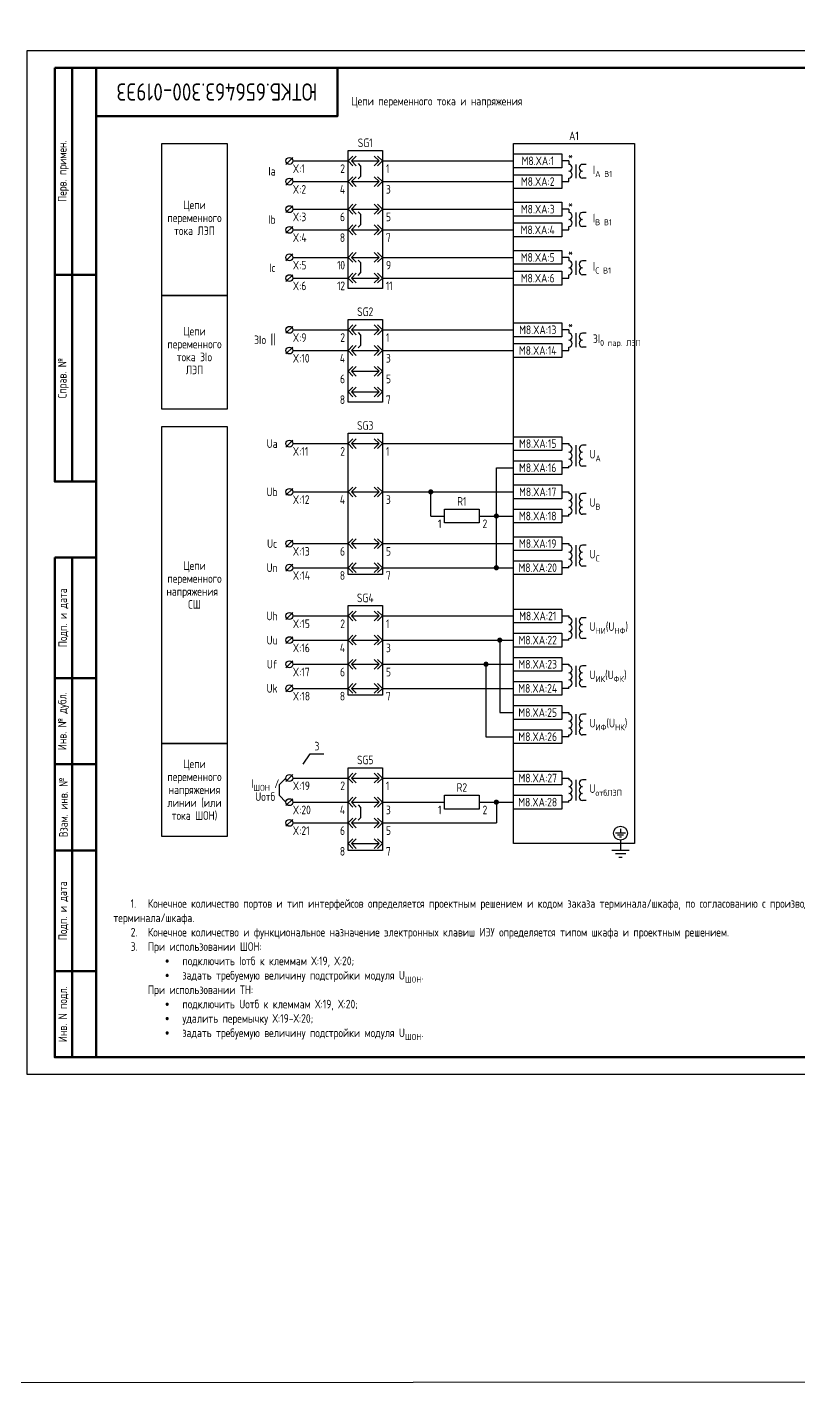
# Model space of a CAD drawing. Header units: millimetres. Extents: x -920 to 3495, y -90 to 589.
# Drawn here: x 0 to 223.7, y -90 to 303.8 of the extents above; entities that cross this region are included whole.
import ezdxf

# ---------------------------------------------------------------- set-up
doc = ezdxf.new("R2010")
doc.units = ezdxf.units.MM
doc.styles.add('Gost_type_A', font='GOST_A.TTF')

# ---------------------------------------------------------------- blocks, each defined once
blk = doc.blocks.new('Штамп угловой верхний')
at = {"lineweight": 50}
blk.add_lwpolyline([(0, 0), (70, 0), (70, -14), (0, -14)], close=True, dxfattribs=at)
blk = doc.blocks.new('Формат_А3')
blk.add_lwpolyline([(-420, 297), (0, 297), (0, 0), (-420, 0)], close=True)
at = {"lineweight": 50}
blk.add_lwpolyline([(-400, 292), (-5, 292), (-5, 5), (-400, 5)], close=True, dxfattribs=at)
blk = doc.blocks.new('Штамп левый верхний')
at = {"lineweight": 50}
for points in [[(-12, 0), (-7, 0), (-7, -60), (-12, -60)], [(-7, 0), (0, 0), (0, -60), (-7, -60)], [(-12, -60), (-7, -60), (-7, -120), (-12, -120)], [(-7, -60), (0, -60), (0, -120), (-7, -120)]]:
    blk.add_lwpolyline(points, close=True, dxfattribs=at)
at = {"char_height": 2.5, "width": 60, "attachment_point": 5, "rotation": 90, "style": 'Gost_type_A'}
for s, insert in [('Перв. примен.', (-9.5, -30)), ('Справ. №', (-9.5, -90))]:
    blk.add_mtext(s, dxfattribs=dict(at, insert=insert))
blk = doc.blocks.new('Штамп левый нижний')
at = {"lineweight": 50}
for points in [[(-12, 145), (-7, 145), (-7, 110), (-12, 110)], [(-7, 145), (0, 145), (0, 110), (-7, 110)], [(-12, 110), (-7, 110), (-7, 85), (-12, 85)], [(-7, 110), (0, 110), (0, 85), (-7, 85)], [(-12, 85), (-7, 85), (-7, 60), (-12, 60)], [(-7, 85), (0, 85), (0, 60), (-7, 60)], [(-12, 60), (-7, 60), (-7, 25), (-12, 25)], [(-7, 60), (0, 60), (0, 25), (-7, 25)], [(-12, 25), (-7, 25), (-7, 0), (-12, 0)], [(-7, 25), (0, 25), (0, 0), (-7, 0)]]:
    blk.add_lwpolyline(points, close=True, dxfattribs=at)
at = {"char_height": 2.5, "attachment_point": 5, "rotation": 90, "style": 'Gost_type_A'}
for s, insert, width in [('Подп. и дата', (-9.5, 127.5), 35), ('Инв. № дубл.', (-9.5, 97.5), 25), ('Взам. инв. №', (-9.5, 72.5), 25), ('Подп. и дата', (-9.5, 42.5), 35), ('Инв. N подл.', (-9.5, 12.5), 25)]:
    blk.add_mtext(s, dxfattribs=dict(at, insert=insert, width=width))
blk = doc.blocks.new('БИ_разъем')
for p, q in [((0, 0), (1.41, 1.41)), ((0, 0), (1.41, 1.41)), ((0, 0), (1.41, -1.41)), ((0, 0), (1.41, -1.41)), ((1, 0), (2.41, 1.41)), ((1, 0), (2.41, -1.41)), ((1, 0), (9, 0)), ((9, 0), (7.59, 1.41)), ((9, 0), (7.59, -1.41)), ((10, 0), (8.59, 1.41)), ((10, 0), (8.59, 1.41)), ((10, 0), (8.59, -1.41)), ((10, 0), (8.59, -1.41))]:
    blk.add_line(p, q)
blk = doc.blocks.new('БИ_перемычка')
for p, q in [((2.97, -0.79), (3.67, -1.5)), ((3.67, -1.5), (3.67, -4.5)), ((2.97, -5.21), (3.67, -4.5))]:
    blk.add_line(p, q)
blk = doc.blocks.new('POINT')
at = {"const_width": 0.75}
blk.add_lwpolyline([(-0.375, 0, 1), (0.375, 0, 1)], format="xyb", close=True, dxfattribs=at)

msp = doc.modelspace()

# ---------------------------------------------------------------- linework, layer by layer
for p, q in [((77, 266), (75, 264)), ((77, 265), (93, 265)), ((103, 265), (141, 265)), ((157, 265), (155, 265)), ((77, 260), (75, 258)), ((77.01, 259), (92.83, 259)), ((103, 259), (141, 259)), ((155, 259), (157, 259)), ((77, 252), (75, 250)), ((77.01, 251), (92.83, 251)), ((103, 251), (141, 251)), ((157, 251), (155, 251)), ((77, 246), (75, 244)), ((77.01, 245), (92.83, 245)), ((103, 245), (141, 245)), ((155, 245), (157, 245)), ((77, 238), (75, 236)), ((77.01, 237), (92.83, 237)), ((103, 237), (141, 237)), ((157, 237), (155, 237)), ((77, 232), (75, 230)), ((77.01, 231), (92.83, 231)), ((103, 231), (141, 231)), ((155, 231), (157, 231)), ((77, 217), (75, 215)), ((77, 216), (93, 216)), ((103, 216), (141, 216)), ((157, 216), (155, 216)), ((77, 211), (75, 209)), ((77.01, 210), (92.83, 210)), ((103, 210), (141, 210)), ((155, 210), (157, 210)), ((77, 184), (75, 182)), ((77.01, 183), (93, 183)), ((103, 183), (141, 183)), ((136, 147), (136, 176)), ((136, 176), (141, 176)), ((77, 170), (75, 168)), ((77.01, 169), (93, 169)), ((103, 169), (141, 169)), ((117, 162), (117, 169)), ((117, 162), (121, 162)), ((131, 162), (141, 162)), ((77, 155), (75, 153)), ((77.01, 154), (93, 154)), ((103, 154), (141, 154)), ((77, 148), (75, 146)), ((77.01, 147), (93, 147)), ((103, 147), (141, 147)), ((77, 134), (75, 132)), ((77.01, 133), (93, 133)), ((103, 133), (141, 133)), ((77, 127), (75, 125)), ((77.01, 126), (93, 126)), ((103, 126), (141, 126)), ((77, 120), (75, 118)), ((77.01, 119), (93, 119)), ((103, 119), (141, 119)), ((77, 113), (75, 111)), ((77.01, 112), (93, 112)), ((103, 112), (141, 112)), ((80, 90), (82, 93)), ((82, 93), (86, 93)), ((77, 87), (75, 85)), ((75, 86), (73, 84)), ((73, 84), (73, 81)), ((77.01, 86), (93, 86)), ((103, 86), (141, 86)), ((73, 81), (75, 79)), ((77, 80), (75, 78)), ((77.01, 79), (93, 79)), ((103, 79), (121, 79)), ((131, 79), (141, 79)), ((136, 79), (136, 73)), ((77, 74), (75, 72)), ((77.01, 73), (93, 73)), ((103, 73), (136, 73))]:
    msp.add_line(p, q)
at = {"ltscale": 4}
for p, q in [((157, 265), (157, 264)), ((157, 264.5), (157, 264)), ((159, 264), (159, 260)), ((159, 264), (159, 260)), ((162, 264), (161, 264)), ((162, 264), (161, 264)), ((157, 259), (157, 260)), ((162, 260), (161, 260)), ((162, 260), (161, 260)), ((157, 251), (157, 250)), ((157, 250.5), (157, 250)), ((159, 250), (159, 246)), ((159, 250), (159, 246)), ((162, 250), (161, 250)), ((162, 250), (161, 250)), ((157, 245), (157, 246)), ((162, 246), (161, 246)), ((162, 246), (161, 246)), ((157, 237), (157, 236)), ((157, 236.5), (157, 236)), ((159, 236), (159, 232)), ((159, 236), (159, 232)), ((162, 236), (161, 236)), ((162, 236), (161, 236)), ((157, 231), (157, 232)), ((162, 232), (161, 232)), ((162, 232), (161, 232)), ((157, 216), (157, 215)), ((157, 215.5), (157, 215)), ((159, 215), (159, 211)), ((159, 215), (159, 211)), ((162, 215), (161, 215)), ((162, 215), (161, 215)), ((157, 210), (157, 211)), ((162, 211), (161, 211)), ((162, 211), (161, 211)), ((155, 183), (157, 183)), ((157, 183), (157, 182.5)), ((157, 183), (157, 182.5)), ((159, 182.5), (159, 178.5)), ((162, 182.5), (161, 182.5)), ((159, 180.5), (159, 176.5)), ((157, 176), (155, 176)), ((157, 176), (157, 176.5)), ((162, 176.5), (161, 176.5)), ((155, 169), (157, 169)), ((157, 169), (157, 168.5)), ((157, 169), (157, 168.5)), ((159, 168.5), (159, 164.5)), ((159, 166.5), (159, 162.5)), ((162, 168.5), (161, 168.5)), ((157, 162), (155, 162)), ((157, 162), (157, 162.5)), ((162, 162.5), (161, 162.5)), ((155, 154), (157, 154)), ((157, 154), (157, 153.5)), ((157, 154), (157, 153.5)), ((159, 153.5), (159, 149.5)), ((159, 151.5), (159, 147.5)), ((162, 153.5), (161, 153.5)), ((157, 147), (155, 147)), ((157, 147), (157, 147.5)), ((162, 147.5), (161, 147.5)), ((155, 133), (157, 133)), ((157, 133), (157, 132.5)), ((157, 133), (157, 132.5)), ((159, 132.5), (159, 128.5)), ((159, 130.5), (159, 126.5)), ((162, 132.5), (161, 132.5)), ((157, 126), (157, 126.5)), ((162, 126.5), (161, 126.5)), ((157, 126), (155, 126)), ((155, 119), (157, 119)), ((157, 119), (157, 118.5)), ((157, 119), (157, 118.5)), ((159, 118.5), (159, 114.5)), ((162, 118.5), (161, 118.5)), ((159, 116.5), (159, 112.5)), ((157, 112), (155, 112)), ((157, 112), (157, 112.5)), ((162, 112.5), (161, 112.5)), ((155, 86), (157, 86)), ((157, 86), (157, 85.5)), ((157, 86), (157, 85.5)), ((159, 85.5), (159, 81.5)), ((159, 83.5), (159, 79.5)), ((162, 85.5), (161, 85.5)), ((157, 79), (155, 79)), ((157, 79), (157, 79.5)), ((162, 79.5), (161, 79.5))]:
    msp.add_line(p, q, dxfattribs=at)
at = {"color": 5}
for p, q in [((137, 126), (137, 105)), ((133, 119), (133, 98)), ((137, 105), (141, 105)), ((133, 98), (141, 98))]:
    msp.add_line(p, q, dxfattribs=at)
at = {"color": 5, "ltscale": 4}
for p, q in [((155, 105), (157, 105)), ((157, 105), (157, 104.5)), ((157, 105), (157, 104.5)), ((159, 104.5), (159, 100.5)), ((159, 102.5), (159, 98.5)), ((162, 104.5), (161, 104.5)), ((157, 98), (157, 98.5)), ((162, 98.5), (161, 98.5)), ((157, 98), (155, 98))]:
    msp.add_line(p, q, dxfattribs=at)
at = {"ltscale": 4.32}
for p, q in [((172, 71.28), (172, 70)), ((173.42, 70), (170.58, 70)), ((172.85, 69.43), (171.15, 69.43)), ((172.28, 68.86), (171.72, 68.86)), ((172, 68), (172, 65)), ((174.5, 65), (169.5, 65)), ((173.5, 64), (170.5, 64)), ((172.5, 63), (171.5, 63))]:
    msp.add_line(p, q, dxfattribs=at)
at = {"color": 94, "lineweight": 30}
msp.add_lwpolyline([(-920, 586), (3495, 589), (3495, -87), (-920, -90)], close=True, dxfattribs=at)
for points in [[(58, 226), (39, 226), (39, 270), (58, 270)], [(93, 268), (103, 268), (103, 228), (93, 228)], [(141, 270), (176, 270), (176, 67), (141, 67)], [(141, 267), (155, 267), (155, 263), (141, 263)], [(141, 261), (155, 261), (155, 257), (141, 257)], [(141, 253), (155, 253), (155, 249), (141, 249)], [(141, 247), (155, 247), (155, 243), (141, 243)], [(141, 239), (155, 239), (155, 235), (141, 235)], [(141, 233), (155, 233), (155, 229), (141, 229)], [(58, 193), (39, 193), (39, 226), (58, 226)], [(93, 219), (103, 219), (103, 195), (93, 195)], [(141, 218), (155, 218), (155, 214), (141, 214)], [(141, 212), (155, 212), (155, 208), (141, 208)], [(58, 96), (39, 96), (39, 188), (58, 188)], [(93, 186), (103, 186), (103, 145), (93, 145)], [(141, 185), (155, 185), (155, 181), (141, 181)], [(141, 185), (155, 185), (155, 181), (141, 181)], [(141, 178), (155, 178), (155, 174), (141, 174)], [(141, 171), (155, 171), (155, 167), (141, 167)], [(121, 164), (131, 164), (131, 160), (121, 160)], [(141, 164), (155, 164), (155, 160), (141, 160)], [(141, 156), (155, 156), (155, 152), (141, 152)], [(141, 149), (155, 149), (155, 145), (141, 145)], [(93, 136), (103, 136), (103, 110), (93, 110)], [(141, 135), (155, 135), (155, 131), (141, 131)], [(141, 128), (155, 128), (155, 124), (141, 124)], [(141, 121), (155, 121), (155, 117), (141, 117)], [(141, 114), (155, 114), (155, 110), (141, 110)], [(58, 69), (39, 69), (39, 96), (58, 96)], [(93, 89), (103, 89), (103, 65), (93, 65)], [(141, 88), (155, 88), (155, 84), (141, 84)], [(121, 81), (131, 81), (131, 77), (121, 77)], [(141, 81), (155, 81), (155, 77), (141, 77)]]:
    msp.add_lwpolyline(points, close=True)
at = {"color": 5}
for points in [[(141, 107), (155, 107), (155, 103), (141, 103)], [(141, 100), (155, 100), (155, 96), (141, 96)]]:
    msp.add_lwpolyline(points, close=True, dxfattribs=at)
for centre, radius in [((76, 265), 1), ((76, 259), 1), ((76, 251), 1), ((76, 245), 1), ((76, 237), 1), ((76, 231), 1), ((76, 216), 1), ((76, 210), 1), ((76, 183), 1), ((76, 169), 1), ((76, 154), 1), ((76, 147), 1), ((76, 133), 1), ((76, 126), 1), ((76, 119), 1), ((76, 112), 1), ((76, 86), 1), ((76, 79), 1), ((76, 73), 1), ((172, 70), 2)]:
    msp.add_circle(centre, radius)
at = {"ltscale": 4}
for centre, start, end in [((157, 263), 270, 90), ((157, 263), 270, 90), ((161, 263), 90, 270), ((161, 263), 90, 270), ((157, 261), 270, 90), ((157, 261), 270, 90), ((161, 261), 90, 270), ((161, 261), 90, 270), ((157, 249), 270, 90), ((157, 249), 270, 90), ((161, 249), 90, 270), ((161, 249), 90, 270), ((157, 247), 270, 90), ((157, 247), 270, 90), ((161, 247), 90, 270), ((161, 247), 90, 270), ((157, 235), 270, 90), ((157, 235), 270, 90), ((157, 233), 270, 90), ((157, 233), 270, 90), ((161, 235), 90, 270), ((161, 235), 90, 270), ((161, 233), 90, 270), ((161, 233), 90, 270), ((157, 214), 270, 90), ((157, 214), 270, 90), ((157, 212), 270, 90), ((157, 212), 270, 90), ((161, 214), 90, 270), ((161, 214), 90, 270), ((161, 212), 90, 270), ((161, 212), 90, 270), ((157, 181.5), 270, 90), ((161, 181.5), 90, 270), ((161, 181.5), 90, 270), ((157, 179.5), 270, 90), ((157, 177.5), 270, 90), ((161, 179.5), 90, 270), ((161, 179.5), 90, 270), ((161, 177.5), 90, 270), ((157, 167.5), 270, 90), ((157, 165.5), 270, 90), ((161, 167.5), 90, 270), ((161, 167.5), 90, 270), ((161, 165.5), 90, 270), ((161, 165.5), 90, 270), ((157, 163.5), 270, 90), ((161, 163.5), 90, 270), ((157, 152.5), 270, 90), ((157, 150.5), 270, 90), ((161, 152.5), 90, 270), ((161, 152.5), 90, 270), ((161, 150.5), 90, 270), ((161, 150.5), 90, 270), ((157, 148.5), 270, 90), ((161, 148.5), 90, 270), ((157, 131.5), 270, 90), ((157, 129.5), 270, 90), ((161, 131.5), 90, 270), ((161, 131.5), 90, 270), ((161, 129.5), 90, 270), ((161, 129.5), 90, 270), ((157, 127.5), 270, 90), ((161, 127.5), 90, 270), ((157, 117.5), 270, 90), ((161, 117.5), 90, 270), ((161, 117.5), 90, 270), ((157, 115.5), 270, 90), ((157, 113.5), 270, 90), ((161, 115.5), 90, 270), ((161, 115.5), 90, 270), ((161, 113.5), 90, 270), ((157, 84.5), 270, 90), ((157, 82.5), 270, 90), ((161, 84.5), 90, 270), ((161, 84.5), 90, 270), ((161, 82.5), 90, 270), ((161, 82.5), 90, 270), ((157, 80.5), 270, 90), ((161, 80.5), 90, 270)]:
    msp.add_arc(centre, 1, start, end, dxfattribs=at)
at = {"color": 5, "ltscale": 4}
for centre, start, end in [((157, 103.5), 270, 90), ((157, 101.5), 270, 90), ((161, 103.5), 90, 270), ((161, 103.5), 90, 270), ((161, 101.5), 90, 270), ((161, 101.5), 90, 270), ((157, 99.5), 270, 90), ((161, 99.5), 90, 270)]:
    msp.add_arc(centre, 1, start, end, dxfattribs=at)

# ---------------------------------------------------------------- block references
at = {"color": 1}
for name, p in [('Формат_А3', (420, 0)), ('Штамп левый верхний', (20, 292)), ('Штамп левый нижний', (20, 5)), ('POINT', (137, 126)), ('POINT', (133, 119))]:
    msp.add_blockref(name, p, dxfattribs=at)
for name, p in [('Штамп угловой верхний', (20, 292)), ('БИ_разъем', (93, 265)), ('БИ_перемычка', (93, 265)), ('БИ_разъем', (93, 259)), ('БИ_разъем', (93, 251)), ('БИ_перемычка', (93, 251)), ('БИ_разъем', (93, 245)), ('БИ_разъем', (93, 237)), ('БИ_разъем', (93, 231)), ('БИ_перемычка', (93, 237)), ('БИ_разъем', (93, 216)), ('БИ_перемычка', (93, 216)), ('БИ_разъем', (93, 210)), ('БИ_разъем', (93, 204)), ('БИ_разъем', (93, 198)), ('БИ_разъем', (93, 183)), ('БИ_разъем', (93, 169)), ('POINT', (117, 169)), ('POINT', (136, 162)), ('БИ_разъем', (93, 154)), ('БИ_разъем', (93, 147)), ('POINT', (136, 147)), ('БИ_разъем', (93, 133)), ('БИ_разъем', (93, 126)), ('БИ_разъем', (93, 119)), ('БИ_разъем', (93, 112)), ('БИ_разъем', (93, 86)), ('БИ_разъем', (93, 79)), ('POINT', (136, 79)), ('БИ_перемычка', (93, 79)), ('БИ_разъем', (93, 73)), ('БИ_разъем', (93, 67))]:
    msp.add_blockref(name, p)

# ---------------------------------------------------------------- texts
at = {"insert": (55, 285), "char_height": 5, "width": 70, "attachment_point": 5, "rotation": 180, "style": 'Gost_type_A'}
msp.add_mtext('ЮТКБ.656463.300-019Э3', dxfattribs=at)
at = {"char_height": 2.5, "line_spacing_factor": 0.9, "style": 'Gost_type_A'}
for s, insert, width, attachment_point in [('Цепи переменного тока и напряжения', (118.75, 282), 197.5, 5), ('A1', (158.5, 271), 35, 8), ('SG1', (98, 269), 10, 8), ('X:1', (77, 264), 10, 1), ('{\\T0.9;2}', (92, 264), 5, 3), ('{\\T0.9;1}', (104, 264), 5, 1), ('Ia', (72, 262), 6, 6), ('X:2', (77, 258), 10, 1), ('{\\T0.9;4}', (92, 258), 5, 3), ('{\\T0.9;3}', (104, 258), 5, 1), ('Цепи переменного тока ЛЭП', (48.5, 248.5), 19, 5), ('Ib', (72, 248), 6, 6), ('X:3', (77, 250), 10, 1), ('{\\T0.9;6}', (92, 250), 5, 3), ('{\\T0.9;5}', (104, 250), 5, 1), ('X:4', (77, 244), 10, 1), ('{\\T0.9;8}', (92, 244), 5, 3), ('{\\T0.9;7}', (104, 244), 5, 1), ('Ic', (72, 234), 6, 6), ('X:5', (77, 236), 10, 1), ('{\\T0.9;10}', (92, 236), 5, 3), ('{\\T0.9;9}', (104, 236), 5, 1), ('X:6', (77, 230), 10, 1), ('{\\T0.9;12}', (92, 230), 5, 3), ('{\\T0.9;11}', (104, 230), 5, 1), ('SG2', (98, 220), 10, 8), ('Цепи переменного тока 3Io \\PЛЭП', (48.5, 210), 19, 5), ('3Io {\\H1.08333x;||}', (72, 213), 8, 6), ('X:9', (77, 215), 10, 1), ('{\\T0.9;2}', (92, 215), 5, 3), ('{\\T0.9;1}', (104, 215), 5, 1), ('X:10', (77, 209), 10, 1), ('{\\T0.9;4}', (92, 209), 5, 3), ('{\\T0.9;3}', (104, 209), 5, 1), ('{\\T0.9;6}', (92, 203), 5, 3), ('{\\T0.9;5}', (104, 203), 5, 1), ('{\\T0.9;8}', (92, 197), 5, 3), ('{\\T0.9;7}', (104, 197), 5, 1), ('SG3', (98, 187), 10, 8), ('Ua', (71, 183), 6, 5), ('X:11', (77, 182), 8, 1), ('{\\T0.9;2}', (92, 182), 5, 3), ('{\\T0.9;1}', (104, 182), 5, 1), ('Ub', (71, 169), 6, 5), ('X:12', (77, 168), 8, 1), ('{\\T0.9;4}', (92, 168), 5, 3), ('{\\T0.9;3}', (104, 168), 5, 1), ('R1', (126, 165), 10, 8), ('{\\T0.9;1}', (120, 161), 5, 3), ('{\\T0.9;2}', (132, 161), 5, 1), ('Uc', (71, 154), 6, 5), ('X:13', (77, 153), 8, 1), ('{\\T0.9;6}', (92, 153), 5, 3), ('{\\T0.9;5}', (104, 153), 5, 1), ('Цепи переменного напряжения  СШ', (48.5, 142), 19, 5), ('Un', (71, 147), 6, 5), ('X:14', (77, 146), 8, 1), ('{\\T0.9;8}', (92, 146), 5, 3), ('{\\T0.9;7}', (104, 146), 5, 1), ('SG4', (98, 137), 10, 8), ('Uh', (71, 133), 6, 5), ('X:15', (77, 132), 8, 1), ('{\\T0.9;2}', (92, 132), 5, 3), ('{\\T0.9;1}', (104, 132), 5, 1), ('Uu', (71, 126), 6, 5), ('X:16', (77, 125), 8, 1), ('{\\T0.9;4}', (92, 125), 5, 3), ('{\\T0.9;3}', (104, 125), 5, 1), ('Uf', (71, 119), 6, 5), ('X:17', (77, 118), 8, 1), ('{\\T0.9;6}', (92, 118), 5, 3), ('{\\T0.9;5}', (104, 118), 5, 1), ('Uk', (71, 112), 6, 5), ('X:18', (77, 111), 8, 1), ('{\\T0.9;8}', (92, 111), 5, 3), ('{\\T0.9;7}', (104, 111), 5, 1), ('3', (84, 94), 4, 8), ('Цепи переменного напряжения линии (или тока ШОН)', (48.5, 82.5), 19, 5), ('SG5', (98, 90), 10, 8), ('\\A1;I{\\H0.7x;\\S^ ШОН;} / \\PUотб', (69, 82.5), 12, 5), ('X:19', (77, 85), 8, 1), ('{\\T0.9;2}', (92, 85), 5, 3), ('{\\T0.9;1}', (104, 85), 5, 1), ('R2', (126, 82), 10, 8), ('X:20', (77, 78), 8, 1), ('{\\T0.9;4}', (92, 78), 5, 3), ('{\\T0.9;3}', (104, 78), 5, 1), ('{\\T0.9;1}', (120, 78), 5, 3), ('{\\T0.9;2}', (132, 78), 5, 1), ('X:21', (77, 72), 8, 1), ('{\\T0.9;6}', (92, 72), 5, 3), ('{\\T0.9;5}', (104, 72), 5, 1), ('{\\T0.9;8}', (92, 66), 5, 3), ('{\\T0.9;7}', (104, 66), 5, 1)]:
    msp.add_mtext(s, dxfattribs=dict(at, insert=insert, width=width, attachment_point=attachment_point))
at = {"char_height": 2.5, "style": 'Gost_type_A'}
for s, insert, width, attachment_point in [('M8.XA:1', (148, 265), 14, 5), ('*', (157.5, 266.5), 3, 5), ('M8.XA:2', (147.99, 259), 14.018, 5), ('\\A1;I{\\H0.7x;\\S^ A B1;}', (164, 262), 8, 4), ('M8.XA:3', (148, 251), 14, 5), ('*', (157.5, 252.5), 3, 5), ('\\A1;I{\\H0.7x;\\S^ B B1;}', (164, 248), 8, 4), ('M8.XA:4', (147.99, 244.99), 14.018, 5), ('M8.XA:5', (148, 237), 14, 5), ('*', (157.5, 238.5), 3, 5), ('\\A1;I{\\H0.7x;\\S^ C B1;}', (164, 234), 8, 4), ('M8.XA:6', (147.99, 230.99), 14.018, 5), ('M8.XA:13', (148, 216.01), 14, 5), ('*', (157.5, 217.5), 3, 5), ('\\A1;3I{\\H0.7x;\\S^ 0 пар. ЛЭП;}', (164, 213), 14.005, 4), ('M8.XA:14', (147.99, 210), 14.018, 5), ('M8.XA:15', (148, 183), 14, 5), ('\\A1;U{\\H0.7x;\\S^ A;}', (163, 179.5), 12, 4), ('M8.XA:16', (147.99, 176), 14.018, 5), ('M8.XA:17', (147.99, 169), 14.018, 5), ('\\A1;U{\\H0.7x;\\S^ B;}', (163, 165.5), 12, 4), ('M8.XA:18', (147.99, 162), 14.018, 5), ('M8.XA:19', (147.99, 154), 14.018, 5), ('\\A1;U{\\H0.7x;\\S^ C;}', (163, 150.5), 12, 4), ('M8.XA:20', (147.99, 147), 14.018, 5), ('M8.XA:21', (147.99, 133), 14.018, 5), ('\\A1;U{\\H0.7x;\\S^ НИ;}(U{\\H0.7x;\\S^ НФ;})', (163, 129.5), 12, 4), ('M8.XA:22', (147.99, 126), 14.018, 5), ('M8.XA:23', (147.99, 119), 14.018, 5), ('\\A1;U{\\H0.7x;\\S^ ИК;}(U{\\H0.7x;\\S^ ФК;})', (163, 115.5), 12, 4), ('M8.XA:24', (147.99, 112), 14.018, 5), ('M8.XA:27', (147.99, 86), 14.018, 5), ('\\A1;U{\\H0.7x;\\S^ отбЛЭП;}', (163, 82.5), 12, 4), ('M8.XA:28', (147.99, 79), 14.018, 5), ('\\A1;\\P\\P\\pxi2,t4;1.^IКонечное количество портов и тип интерфейсов определяется проектным решением и кодом заказа терминала/шкафа, по согласованию с производителем терминала/шкафа.\\P2.^IКонечное количество и функциональное назначение электронных клавиш ИЭУ определяется типом шкафа и проектным решением.\\P3.^IПри использовании ШОН:\\P\\pi6,t4,5,8;{\\fSymbol|b0|i0|c2|p18;·^I}подключить Iотб к клеммам Х:19, Х:20;\\P{\\fSymbol|b0|i0|c2|p18;·^I}задать требуемую величину подстройки модуля U{\\H0.7x;\\S^ ШОН;\\H1.42857x;.\\P\\pi4,t4;При использовании ТН:\\P\\pi6,t4,5,8;{\\fSymbol|b0|i0|c2|p18;·^I}подключить Uотб к клеммам Х:19, Х:20;\\P{\\fSymbol|b0|i0|c2|p18;·^I}удалить перемычку Х:19-Х:20;\\P{\\fSymbol|b0|i0|c2|p18;·^I}задать требуемую величину подстройки модуля U\\H0.7x;\\S^ ШОН;\\H1.42857x;.}', (25, 10), 183, 7)]:
    msp.add_mtext(s, dxfattribs=dict(at, insert=insert, width=width, attachment_point=attachment_point))
at = {"color": 5, "char_height": 2.5, "style": 'Gost_type_A'}
for s, insert, width, attachment_point in [('M8.XA:25', (147.99, 105), 14.018, 5), ('\\A1;U{\\H0.7x;\\S^ ИФ;}(U{\\H0.7x;\\S^ НК;})', (163, 101.5), 12, 4), ('M8.XA:26', (147.99, 98), 14.018, 5)]:
    msp.add_mtext(s, dxfattribs=dict(at, insert=insert, width=width, attachment_point=attachment_point))

doc.saveas('drawing.dxf')
